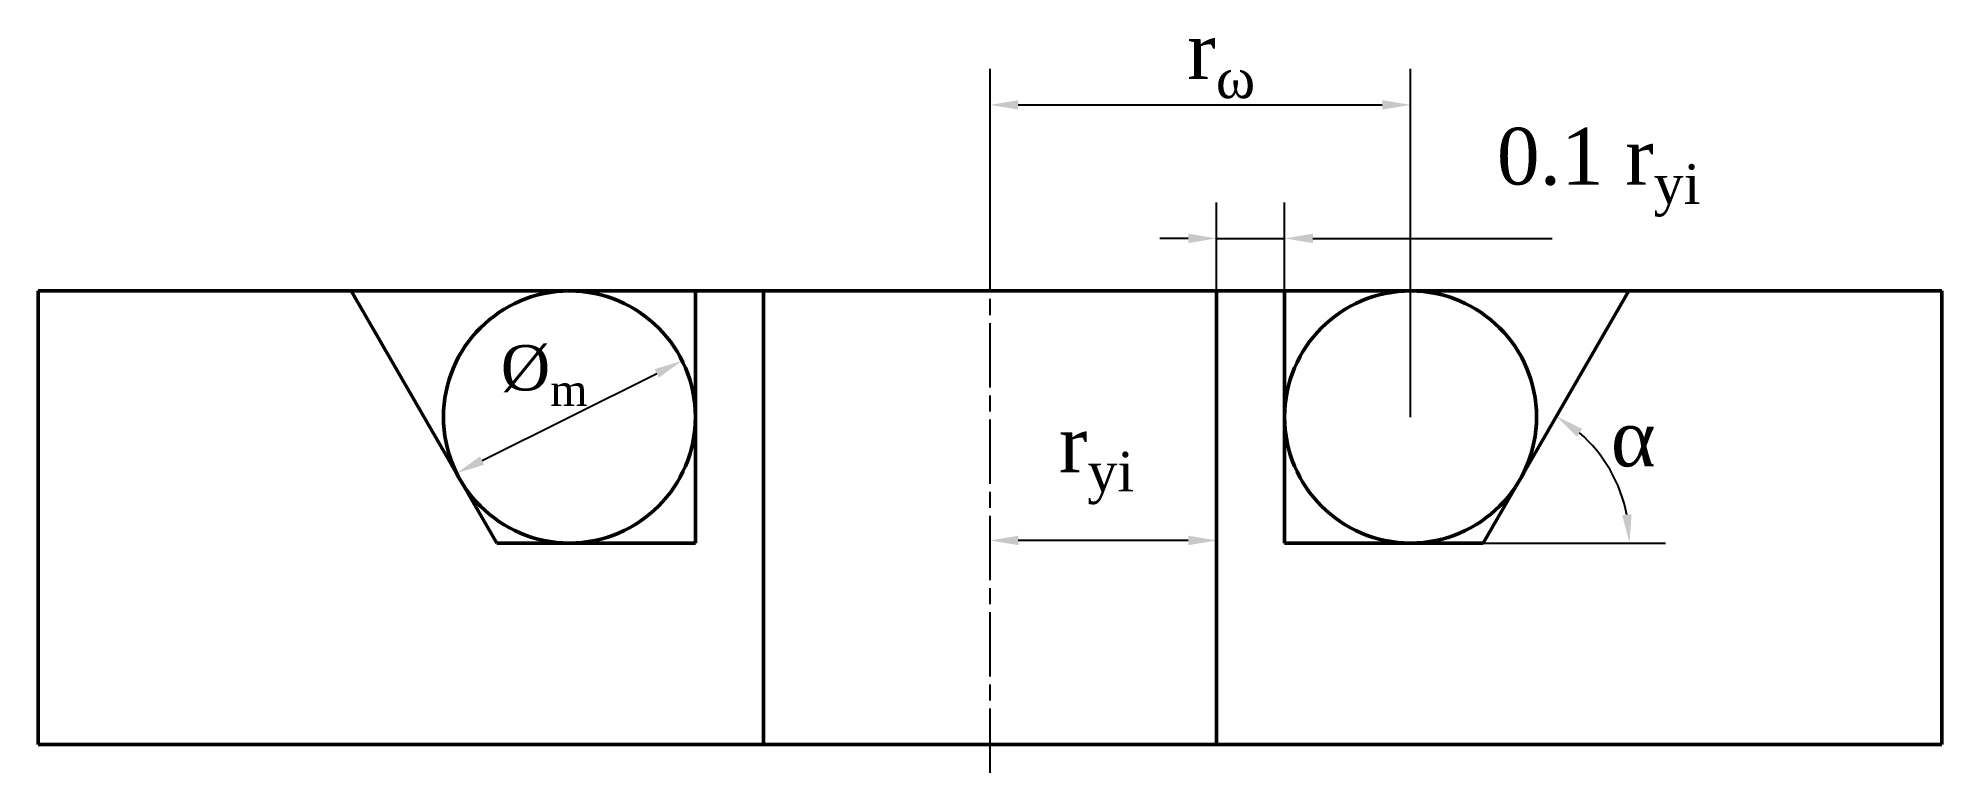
# Model space of a CAD drawing. Header units: millimetres. Extents: x 58.1 to 142.1, y 17.2 to 49.6.
import ezdxf

# ---------------------------------------------------------------- set-up
doc = ezdxf.new("R2010")
doc.units = ezdxf.units.MM
doc.header["$LTSCALE"] = 0.5
doc.linetypes.add('CHAIN', pattern=[0.3543, 0.2362, -0.0295, 0.0591, -0.0295])
for name, color, linetype, lineweight in [('中心線 (ISO)', 7, 'Continuous', 25), ('可見 (ISO)', 7, 'Continuous', 50), ('標註 (ISO)', 7, 'Continuous', 25)]:
    doc.layers.add(name, color=color, linetype=linetype, lineweight=lineweight)
doc.styles.get("Standard").update_dxf_attribs({"font": 'tahoma.ttf'})
doc.styles.add('註記文字 (ISO)', font='tahoma.ttf')
doc.dimstyles.new('預設 (ISO)', dxfattribs={"dimscale": 0.5, "dimtxt": 3.5, "dimasz": 2.5, "dimexe": 3.175, "dimexo": 0, "dimgap": 0.762, "dimtad": 1, "dimzin": 0, "dimtxsty": '註記文字 (ISO)', "dimcen": 0.09, "dimdle": 10, "dimclrd": 256, "dimclre": 256, "dimclrt": 256, "dimazin": 0, "dimtfac": 1.001486, "dimtmove": 0, "dimatfit": 3, "dimfxl": 0, "dimtolj": 1, "dimtzin": 0, "dimlwd": -1, "dimlwe": -1, "dimarcsym": 0})

# ---------------------------------------------------------------- blocks, each defined once
blk = doc.blocks.new('*D30')
at = {"layer": 'Defpoints', "color": 0, "transparency": 16777216}
for p in [(118.694, 46.689), (100.137, 39.735), (118.694, 32.927)]:
    blk.add_point(p, dxfattribs=at)
at = {"layer": '標註 (ISO)', "transparency": 16777216}
for p, q in [((100.137, 39.735), (100.137, 48.277)), ((118.694, 32.927), (118.694, 48.277)), ((101.387, 46.689), (117.444, 46.689))]:
    blk.add_line(p, q, dxfattribs=at)
for points in [[(101.387, 46.898), (101.387, 46.481), (100.137, 46.689)], [(117.444, 46.898), (117.444, 46.481), (118.694, 46.689)]]:
    blk.add_solid(points, dxfattribs=at)
blk = doc.blocks.new('*D31')
at = {"layer": 'Defpoints', "color": 0, "transparency": 16777216}
for p in [(100.137, 39.735), (110.137, 38.485), (100.137, 27.485)]:
    blk.add_point(p, dxfattribs=at)
at = {"layer": '標註 (ISO)', "transparency": 16777216}
blk.add_line((108.887, 27.485), (101.387, 27.485), dxfattribs=at)
for points in [[(101.387, 27.693), (101.387, 27.276), (100.137, 27.485)], [(108.887, 27.693), (108.887, 27.276), (110.137, 27.485)]]:
    blk.add_solid(points, dxfattribs=at)
blk = doc.blocks.new('*D32')
at = {"layer": 'Defpoints', "color": 0, "transparency": 16777216}
for p in [(110.137, 40.802), (110.137, 38.485), (113.137, 38.485)]:
    blk.add_point(p, dxfattribs=at)
at = {"layer": '標註 (ISO)', "transparency": 16777216}
for p, q in [((110.137, 38.485), (110.137, 42.389)), ((113.137, 38.485), (113.137, 42.389)), ((108.887, 40.802), (107.637, 40.802)), ((110.137, 40.802), (113.137, 40.802)), ((114.387, 40.802), (124.938, 40.802))]:
    blk.add_line(p, q, dxfattribs=at)
for points in [[(108.887, 41.01), (108.887, 40.594), (110.137, 40.802)], [(114.387, 41.01), (114.387, 40.594), (113.137, 40.802)]]:
    blk.add_solid(points, dxfattribs=at)
blk = doc.blocks.new('*D33')
at = {"layer": 'Defpoints', "color": 0, "transparency": 16777216}
for p in [(128.32, 38.485), (127.968, 29.577), (121.903, 27.37), (121.908, 27.37)]:
    blk.add_point(p, dxfattribs=at)
at = {"layer": '標註 (ISO)', "transparency": 16777216}
blk.add_line((121.908, 27.37), (129.944, 27.37), dxfattribs=at)
blk.add_arc((121.903, 27.37), 6.454, 11.11436, 48.88564, dxfattribs=at)
for points in [[(126.026, 32.063), (126.268, 32.402), (125.13, 32.959)], [(128.443, 28.634), (128.028, 28.594), (128.357, 27.37)]]:
    blk.add_solid(points, dxfattribs=at)
blk = doc.blocks.new('*D34')
at = {"layer": 'Defpoints', "color": 0, "transparency": 16777216}
for p in [(86.553, 35.407), (76.606, 30.448)]:
    blk.add_point(p, dxfattribs=at)
at = {"layer": '標註 (ISO)', "transparency": 16777216}
blk.add_line((77.725, 31.005), (85.434, 34.849), dxfattribs=at)
for points in [[(85.341, 35.036), (85.527, 34.663), (86.553, 35.407)], [(77.632, 31.192), (77.818, 30.819), (76.606, 30.448)]]:
    blk.add_solid(points, dxfattribs=at)

msp = doc.modelspace()

# ---------------------------------------------------------------- linework, layer by layer
at = {"layer": '中心線 (ISO)', "linetype": 'CHAIN', "ltscale": 23.990969}
msp.add_line((100.137, 17.235), (100.137, 39.735), dxfattribs=at)
at = {"layer": '可見 (ISO)'}
for p, q in [((71.954, 38.485), (58.137, 38.485)), ((58.137, 38.485), (58.137, 18.485)), ((78.371, 27.37), (71.954, 38.485)), ((71.954, 38.485), (87.137, 38.485)), ((90.137, 38.485), (87.137, 38.485)), ((87.137, 38.485), (87.137, 27.37)), ((90.137, 18.485), (90.137, 38.485)), ((110.137, 38.485), (90.137, 38.485)), ((113.137, 38.485), (110.137, 38.485)), ((110.137, 38.485), (110.137, 18.485)), ((113.137, 27.37), (113.137, 38.485)), ((113.137, 38.485), (128.32, 38.485)), ((128.32, 38.485), (121.903, 27.37)), ((142.137, 38.485), (128.32, 38.485)), ((142.137, 18.485), (142.137, 38.485)), ((87.137, 27.37), (78.371, 27.37)), ((121.903, 27.37), (113.137, 27.37)), ((58.137, 18.485), (90.137, 18.485)), ((110.137, 18.485), (90.137, 18.485)), ((110.137, 18.485), (142.137, 18.485))]:
    msp.add_line(p, q, dxfattribs=at)
for centre in [(81.58, 32.927), (118.694, 32.927)]:
    msp.add_circle(centre, 5.557, dxfattribs=at)

# ---------------------------------------------------------------- texts
at = {"attachment_point": 1}
for s, width, gutter_width, insert, char_height in [('\\A1;{\\fTimes New Roman|b0|i0|c0|p18;r\\H0.7x;\\S^ ω;}', 10.68311, 12.5, (108.842, 50.335), 2.5), ('\\A1;{\\fTimes New Roman|b0|i0|c0|p18;0.1 r\\H0.7x;\\S^ yi;}', 11.73843, 1, (122.501, 45.676), 2.5), ('\\A1;{\\fTimes New Roman|b0|i0|c0|p18; Ø\\H0.7x;\\S^ m;}', 8.67715, 1, (77.797, 36.099), 2), ('\\A1;{\\fTimes New Roman|b0|i0|c0|p18;r\\H0.7x;\\S^ yi;}', 4.1599, 1, (103.181, 32.993), 2.5), ('{\\fTimes New Roman|b0|i0|c0|p18;α}', 6.50196, 1, (127.529, 33.251), 2.5)]:
    msp.add_mtext_dynamic_manual_height_columns(s, width=width, gutter_width=gutter_width, heights=[0], dxfattribs=dict(at, insert=insert, char_height=char_height))

# ---------------------------------------------------------------- dimensions: what is measured, and where the dimension line sits
at = {"layer": '標註 (ISO)'}
dim = msp.add_linear_dim(base=(118.694, 46.689), p1=(100.137, 39.735), p2=(118.694, 32.927), text=' ', dimstyle='預設 (ISO)', override={"dimgap": 0.762, "dimdec": 2, "dimtol": 0, "dimlim": 0, "dimtp": 0, "dimtm": 0, "dimtdec": 2, "dimtofl": 0, "dimatfit": 1}, dxfattribs=at)
dim.commit()
dim.dimension.update_dxf_attribs({"geometry": '*D30', "text_midpoint": (109.416, 46.689), "dimtype": 160})
for base, p1, p2, override, picture, middle in [((110.137, 40.802), (113.137, 38.485), (110.137, 38.485), {"dimgap": 0.762, "dimdec": 2, "dimtol": 0, "dimlim": 0, "dimtp": 0, "dimtm": 0, "dimtdec": 2, "dimtofl": 1, "dimatfit": 1}, '*D32', (124.557, 40.802)), ((100.137, 27.485), (110.137, 38.485), (100.137, 39.735), {"dimgap": 0.762, "dimdec": 2, "dimse1": 1, "dimse2": 1, "dimtol": 0, "dimlim": 0, "dimtp": 0, "dimtm": 0, "dimtdec": 2, "dimtofl": 0, "dimatfit": 1}, '*D31', (105.137, 27.485))]:
    dim = msp.add_linear_dim(base=base, p1=p1, p2=p2, angle=180, text=' ', dimstyle='預設 (ISO)', override=override, dxfattribs=at)
    dim.commit()
    dim.dimension.update_dxf_attribs({"geometry": picture, "text_midpoint": middle, "dimtype": 160})
dim = msp.add_angular_dim_3p(base=(127.968, 29.577), center=(121.903, 27.37), p1=(121.908, 27.37), p2=(128.32, 38.485), text=' ', dimstyle='預設 (ISO)', override={"dimgap": 0.762, "dimse2": 1, "dimadec": 2, "dimtol": 0, "dimlim": 0, "dimtp": 0, "dimtm": 0, "dimtdec": 2}, dxfattribs=at)
dim.commit()
dim.dimension.update_dxf_attribs({"geometry": '*D33', "text_midpoint": (127.492, 30.597), "dimtype": 165})
dim = msp.add_diameter_dim_2p(p1=(76.606, 30.448), p2=(86.553, 35.407), text=' ', dimstyle='預設 (ISO)', override={"dimgap": 0.762, "dimdec": 2, "dimlfac": 1, "dimtol": 0, "dimlim": 0, "dimtp": 0, "dimtm": 0, "dimtdec": 2, "dimatfit": 2}, dxfattribs=at)
dim.commit()
dim.dimension.update_dxf_attribs({"geometry": '*D34', "text_midpoint": (81.805, 33.04), "dimtype": 163})

doc.saveas('drawing.dxf')
